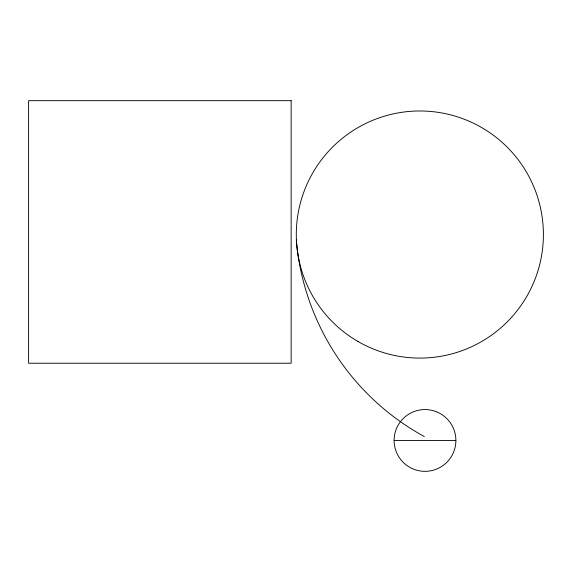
<?xml version="1.0" encoding="UTF-8"?>
<svg xmlns="http://www.w3.org/2000/svg" width="572" height="572" viewBox="0 0 572 572"><rect width="100%" height="100%" fill="white"/><g stroke="black" fill="none" stroke-linecap="round" stroke-linejoin="round"><path stroke-width="0.86" d="M394.108 440.447L455.884 440.447A30.888 30.888 0 0 1 409.552 467.202A30.888 30.888 0 0 1 409.552 413.699A30.888 30.888 0 0 1 455.884 440.447M424.302 436.572A247.962 247.962 0 0 1 296.296 239.682M291.148 100.679L28.6 100.679L28.6 363.234L291.148 363.234L291.148 100.679M358.072 341.534A123.552 123.552 0 0 0 543.4 234.534A123.552 123.552 0 0 0 358.072 127.535A123.552 123.552 0 0 0 358.072 341.534"/></g></svg>
